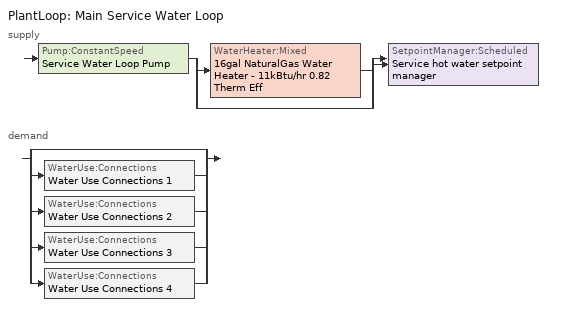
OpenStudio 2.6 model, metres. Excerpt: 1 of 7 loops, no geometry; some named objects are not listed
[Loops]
PlantLoop 'Main Service Water Loop'
 supply: Pump:ConstantSpeed 'Service Water Loop Pump' > split
  | WaterHeater:Mixed '16gal NaturalGas Water Heater - 11kBtu/hr 0.82 Therm Eff'
  | bypass
  join > SetpointManager:Scheduled 'Service hot water setpoint manager'
 demand: split
  | bypass
  | WaterUse:Connections 'Water Use Connections 1'
  | WaterUse:Connections 'Water Use Connections 2'
  | WaterUse:Connections 'Water Use Connections 3'
  | WaterUse:Connections 'Water Use Connections 4'
[PlantLoop]
Main Service Water Loop: Glycol Concentration=0; Maximum Loop Temperature {C}=60; Minimum Loop Temperature {C}=10; Plant Loop Volume {m3}=Autocalculate; Load Distribution Scheme=Optimal
[Sizing:Plant]
Main Service Water Loop: Loop Type=Heating; Design Loop Exit Temperature {C}=60; Loop Design Temperature Difference {deltaC}=5; Sizing Option=NonCoincident; Zone Timesteps in Averaging Window=1; Coincident Sizing Factor Mode=None
[SetpointManager:Scheduled]
Service hot water setpoint manager: Control Variable=Temperature; Schedule=Service Water Loop Temp - 140F
[Pump:ConstantSpeed]
Service Water Loop Pump: Rated Flow Rate {m3/s}=autosize; Rated Pump Head {Pa}=262.18; Rated Power Consumption {W}=autosize; Motor Efficiency=0.7; Fraction of Motor Inefficiencies to Fluid Stream=0; Pump Control Type=Intermittent; Design Power Sizing Method=PowerPerFlowPerPressure; Design Electric Power per Unit Flow Rate {W/(m3/s)}=348701.1; Design Shaft Power per Unit Flow Rate per Unit Head {W-s/m3-Pa}=1.28205
[WaterHeater:Mixed]
16gal NaturalGas Water Heater - 11kBtu/hr 0.82 Therm Eff: Tank Volume {m3}=0.0619197; Setpoint Temperature Schedule=Service Water Loop Temp - 140F; Deadband Temperature Difference {deltaC}=2; Maximum Temperature Limit {C}=82.2222; Heater Control Type=Cycle; Heater Maximum Capacity {W}=3235.31; Heater Fuel Type=NaturalGas; Heater Thermal Efficiency=0.82; Part Load Factor Curve=SWH-EFFFPLR-NECB2011; Off Cycle Parasitic Fuel Consumption Rate {W}=20; Off Cycle Parasitic Fuel Type=NaturalGas; Off Cycle Parasitic Heat Fraction to Tank=0.8; On Cycle Parasitic Fuel Type=NaturalGas; On Cycle Parasitic Heat Fraction to Tank=0; Ambient Temperature Indicator=Schedule; Ambient Temperature Schedule=Water Heater Ambient Temp Schedule - 70F; Off Cycle Loss Coefficient to Ambient Temperature {W/K}=0.676591; On Cycle Loss Coefficient to Ambient Temperature {W/K}=0.676591; Use Side Effectiveness=1; Source Side Effectiveness=1; Use Side Design Flow Rate {m3/s}=autosize; Source Side Design Flow Rate {m3/s}=autosize; Indirect Water Heating Recovery Time {hr}=1.5; Source Side Flow Control Mode=IndirectHeatPrimarySetpoint
[WaterUse:Connections]
Name | Water Use Equipment Name 1
Water Use Connections 1 | Back_space Service Water Use 0.1gal/min
Water Use Connections 2 | Core_retail Service Water Use 0.18gal/min
Water Use Connections 3 | Front_retail Service Water Use 0.02gal/min
Water Use Connections 4 | Point_of_sale Service Water Use 0.02gal/min
[WaterUse:Equipment:Definition]
Name | Peak Flow Rate {m3/s} | Target Temperature Schedule | Sensible Fraction Schedule | Latent Fraction Schedule
Back_space Service Water Use Def 0.1gal/min | 6.05305e-06 | Schedule Ruleset 5 | Schedule Ruleset 3 | Schedule Ruleset 4
Core_retail Service Water Use Def 0.18gal/min | 1.13341e-05 | Schedule Ruleset 8 | Schedule Ruleset 6 | Schedule Ruleset 7
Front_retail Service Water Use Def 0.02gal/min | 1.06798e-06 | Schedule Ruleset 11 | Schedule Ruleset 9 | Schedule Ruleset 10
Point_of_sale Service Water Use Def 0.02gal/min | 1.06798e-06 | Schedule Ruleset 14 | Schedule Ruleset 12 | Schedule Ruleset 13
[WaterUse:Equipment]
Name | Water Use Equipment Definition | Space | Flow Rate Fraction Schedule
Back_space Service Water Use 0.1gal/min | Back_space Service Water Use Def 0.1gal/min | Back_Space | NECB-E-Service Water Heating
Core_retail Service Water Use 0.18gal/min | Core_retail Service Water Use Def 0.18gal/min | Core_Retail | NECB-C-Service Water Heating
Front_retail Service Water Use 0.02gal/min | Front_retail Service Water Use Def 0.02gal/min | Front_Retail | NECB-C-Service Water Heating
Point_of_sale Service Water Use 0.02gal/min | Point_of_sale Service Water Use Def 0.02gal/min | Point_Of_Sale | NECB-C-Service Water Heating
[Schedule:Ruleset]
Name | Default Day Schedule
Service Water Loop Temp - 140F | Service Water Loop Temp - 140F Default
Water Heater Ambient Temp Schedule - 70F | Water Heater Ambient Temp Schedule - 70F Default
Schedule Ruleset 3 | Schedule Day 5
Schedule Ruleset 4 | Schedule Day 6
Schedule Ruleset 5 | Schedule Day 7
NECB-E-Service Water Heating | NECB-E-Service Water Heating Default
Schedule Ruleset 6 | Schedule Day 8
Schedule Ruleset 7 | Schedule Day 9
Schedule Ruleset 8 | Schedule Day 10
NECB-C-Service Water Heating | NECB-C-Service Water Heating Default
Schedule Ruleset 9 | Schedule Day 11
Schedule Ruleset 10 | Schedule Day 12
Schedule Ruleset 11 | Schedule Day 13
Schedule Ruleset 12 | Schedule Day 14
Schedule Ruleset 13 | Schedule Day 15
Schedule Ruleset 14 | Schedule Day 16
[Schedule:Day]
Service Water Loop Temp - 140F Default; Schedule Day 7; Schedule Day 10; Schedule Day 13; Schedule Day 16: 24, 0, 60
Water Heater Ambient Temp Schedule - 70F Default: 24, 0, 21.1111
Schedule Day 5; Schedule Day 8; Schedule Day 11; Schedule Day 14: 24, 0, 0.2
Schedule Day 6; NECB-E-Service Water Heating Sun|Hol Day; Schedule Day 9; Schedule Day 12; Schedule Day 15: 24, 0, 0.05
NECB-E-Service Water Heating Default; NECB-E-Service Water Heating Default|Wkdy Day: 8, 0, 0.05, 9, 0, 0.1, 10, 0, 0.4, 12, 0, 0.5, 13, 0, 0.7, 14, 0, 0.9, 15, 0, 0.8, 16, 0, 0.7, 17, 0, 0.8, 18, 0, 0.3, 24, 0, 0.05
NECB-E-Service Water Heating Sat Day: 10, 0, 0.05, 12, 0, 0.2, 13, 0, 0.4, 16, 0, 0.2, 24, 0, 0.05
NECB-C-Service Water Heating Default; NECB-C-Service Water Heating Default|Wkdy Day: 8, 0, 0.05, 9, 0, 0.1, 10, 0, 0.2, 11, 0, 0.3, 12, 0, 0.4, 16, 0, 0.8, 17, 0, 0.6, 18, 0, 0.4, 19, 0, 0.3, 21, 0, 0.2, 24, 0, 0.05
NECB-C-Service Water Heating Sat Day: 8, 0, 0.05, 9, 0, 0.1, 10, 0, 0.2, 11, 0, 0.3, 12, 0, 0.5, 16, 0, 0.9, 17, 0, 0.7, 18, 0, 0.5, 19, 0, 0.3, 21, 0, 0.2, 24, 0, 0.05
NECB-C-Service Water Heating Sun|Hol Day: 8, 0, 0.05, 9, 0, 0.1, 10, 0, 0.2, 11, 0, 0.3, 12, 0, 0.5, 17, 0, 0.9, 18, 0, 0.5, 19, 0, 0.3, 24, 0, 0.05
[Schedule:Rule] Date Specification Type=DateRange; Start Month=1; Start Day=1; End Month=12; End Day=31
Name | Schedule Ruleset | Rule Order | Day Schedule | Apply Monday | Apply Tuesday | Apply Wednesday | Apply Thursday | Apply Friday | Apply Saturday | Apply Sunday
Schedule Rule 35 | NECB-E-Service Water Heating | 2 | NECB-E-Service Water Heating Default|Wkdy Day | Yes | Yes | Yes | Yes | Yes
Schedule Rule 36 | NECB-E-Service Water Heating | 1 | NECB-E-Service Water Heating Sat Day |  |  |  |  |  | Yes
Schedule Rule 37 | NECB-E-Service Water Heating | 0 | NECB-E-Service Water Heating Sun|Hol Day |  |  |  |  |  |  | Yes
Schedule Rule 38 | NECB-C-Service Water Heating | 2 | NECB-C-Service Water Heating Default|Wkdy Day | Yes | Yes | Yes | Yes | Yes
Schedule Rule 39 | NECB-C-Service Water Heating | 1 | NECB-C-Service Water Heating Sat Day |  |  |  |  |  | Yes
Schedule Rule 40 | NECB-C-Service Water Heating | 0 | NECB-C-Service Water Heating Sun|Hol Day |  |  |  |  |  |  | Yes
[Curve:Cubic]
SWH-EFFFPLR-NECB2011: Coefficient1 Constant=0.7576; Coefficient2 x=1.0071; Coefficient3 x**2=-1.4443; Coefficient4 x**3=0.6844; Minimum Value of x=0; Maximum Value of x=1
